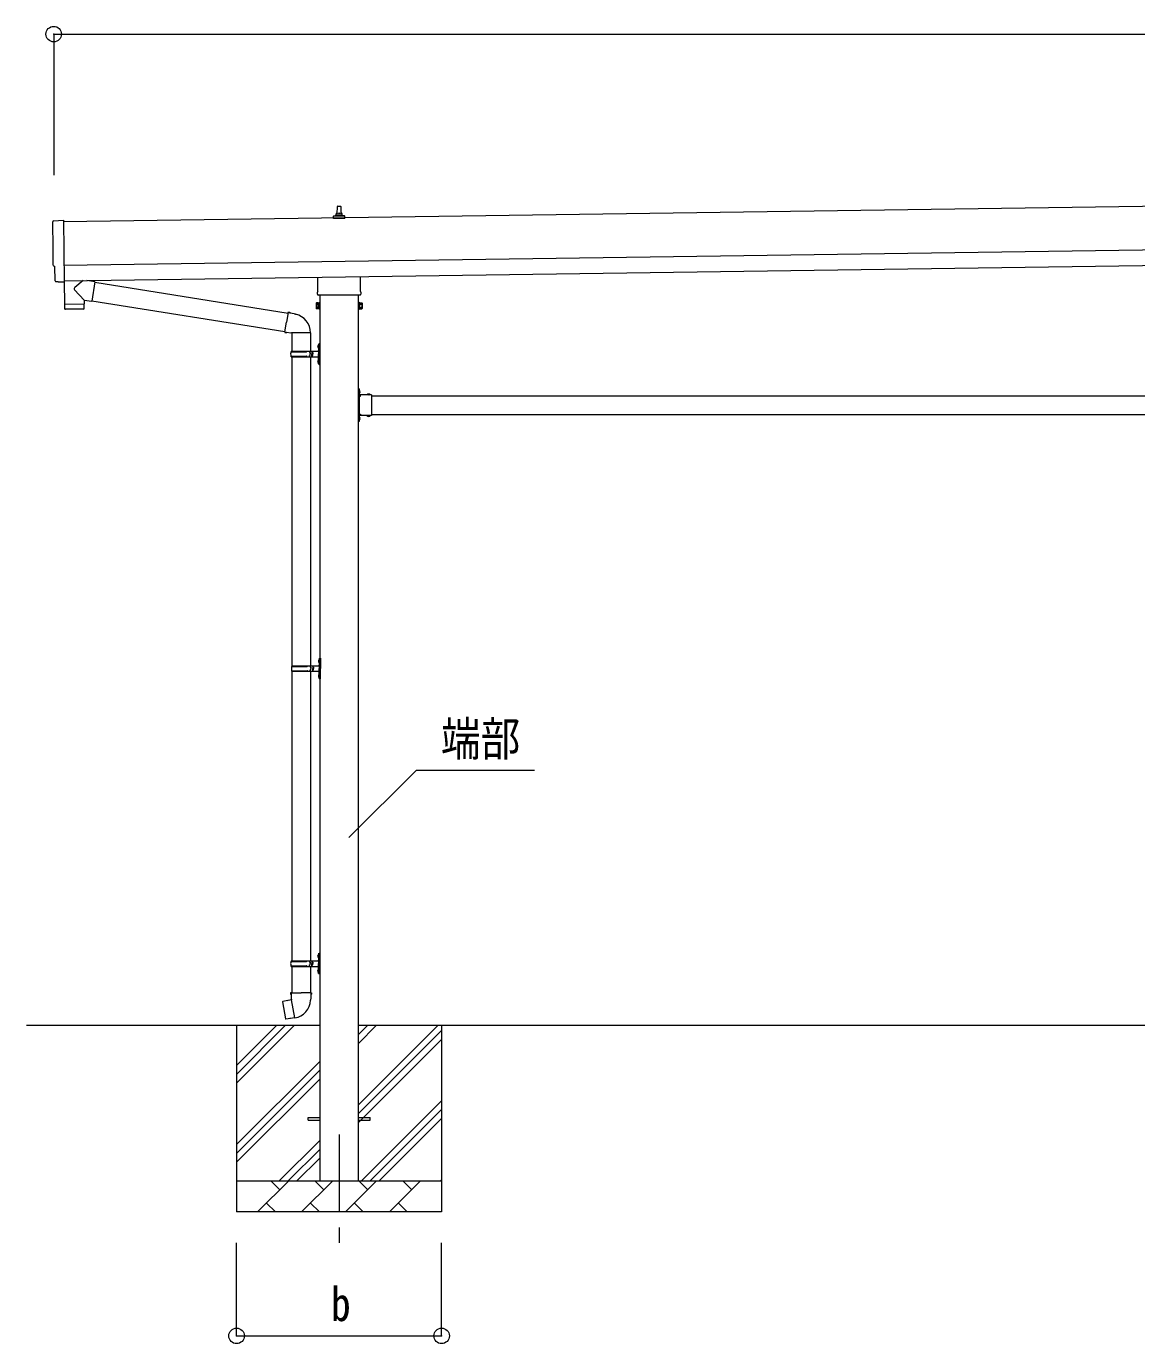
# Model space of a CAD drawing. Units: millimetres, scale not verified. Extents: x -13976 to 14131, y -9754 to 9646.
# Drawn here: x -506 to 3068, y -704 to 3538 of the extents above; entities that cross this region are included whole.
import ezdxf
from ezdxf.enums import TextEntityAlignment as Align

# ---------------------------------------------------------------- set-up
doc = ezdxf.new("R2010")
doc.units = ezdxf.units.MM
doc.header["$LTSCALE"] = 50
doc.header["$PDMODE"] = 32
doc.header["$PDSIZE"] = 50
doc.linetypes.add('CHAIN1', pattern=[8, 5, -1, 1, -1])
doc.linetypes.add('USER7', pattern=[2, 1, -1])
for name, color, linetype, lineweight in [('0-2_建具', 4, 'Continuous', 9), ('0-6_手摺', 5, 'Continuous', 5), ('0-7_ハッチ', 6, 'Continuous', 9), ('0-8_外構', 7, 'Continuous', 9)]:
    doc.layers.add(name, color=color, linetype=linetype, lineweight=lineweight)
doc.styles.add('ＭＳ ゴシック', font='')
doc.styles.get('ＭＳ ゴシック').set_extended_font_data('MS Gothic')

msp = doc.modelspace()

# ---------------------------------------------------------------- linework, layer by layer
at = {"layer": '0-2_建具'}
for p, q in [((4978.22, 2985.16), (-386.74, 2908.51)), ((482.91, 2927.04), (518.64, 2927.04)), ((483.29, 2927.22), (490.01, 2928.85)), ((490.39, 2929.04), (511.16, 2929.04)), ((490.78, 2929.83), (490.78, 2934.04)), ((491.78, 2934.04), (509.78, 2934.04)), ((494.78, 2934.04), (495.5, 2957.56)), ((496.5, 2958.54), (505.05, 2958.54)), ((506.05, 2957.56), (506.78, 2934.04)), ((510.78, 2929.83), (510.78, 2934.04)), ((518.26, 2927.22), (511.54, 2928.85)), ((482.53, 2918.54), (482.53, 2926.25)), ((519.03, 2918.54), (482.53, 2918.54)), ((519.03, 2918.54), (519.03, 2926.25)), ((-384.74, 2768.53), (4980.22, 2845.17)), ((-384.02, 2718.53), (4980.93, 2795.17)), ((-383.98, 2715.77), (-383.97, 2714.76)), ((432.48, 2684.55), (432.48, 2730.2)), ((569.08, 2732.15), (569.08, 2684.55)), ((-403.6, 2714.48), (-410.52, 2714.75)), ((430.78, 2675.78), (430.78, 2681.28)), ((570.78, 2681.28), (570.78, 2675.78)), ((426.78, 2646.28), (427.53, 2647.59)), ((426.78, 2646.28), (426.78, 2629.28)), ((433.78, 2642.69), (427.53, 2642.69)), ((433.78, 2632.87), (427.53, 2632.87)), ((568.71, 2672.28), (432.84, 2672.28)), ((438.28, 2672.28), (438.28, -180.22)), ((563.28, -180.22), (563.28, 2672.28)), ((567.78, 2642.69), (574.02, 2642.69)), ((567.78, 2632.87), (574.02, 2632.87)), ((574.78, 2646.28), (574.02, 2647.59)), ((574.78, 2646.28), (574.78, 2629.28)), ((426.78, 2629.28), (427.53, 2627.96)), ((433.78, 2627.96), (427.53, 2627.96)), ((436.28, 2628.58), (433.78, 2628.58)), ((565.28, 2628.58), (567.78, 2628.58)), ((567.78, 2627.96), (574.02, 2627.96)), ((574.78, 2629.28), (574.02, 2627.96)), ((565.28, 2370.78), (563.28, 2370.78)), ((563.28, 2370.78), (563.28, 2350.78)), ((563.28, 2363.78), (565.28, 2363.78)), ((563.28, 2357.78), (565.28, 2357.78)), ((565.28, 2370.78), (565.28, 2350.78)), ((565.78, 2366.68), (565.28, 2366.68)), ((565.28, 2366.68), (565.28, 2354.88)), ((605.28, 2350.78), (565.28, 2350.78)), ((565.28, 2346.78), (565.28, 2288.78)), ((602.18, 2350.78), (590.38, 2350.78)), ((602.18, 2351.29), (602.18, 2350.78)), ((605.28, 2350.78), (605.28, 2284.78)), ((605.28, 2347.78), (3396.28, 2347.78)), ((563.28, 2284.78), (563.28, 2264.78)), ((563.28, 2277.78), (565.28, 2277.78)), ((563.28, 2271.78), (565.28, 2271.78)), ((565.28, 2264.78), (563.28, 2264.78)), ((569.28, 2287.78), (563.78, 2287.78)), ((565.28, 2286.78), (569.28, 2286.78)), ((565.28, 2284.78), (565.28, 2264.78)), ((605.28, 2284.78), (565.28, 2284.78)), ((565.78, 2280.68), (565.28, 2280.68)), ((565.28, 2280.68), (565.28, 2268.88)), ((602.18, 2284.78), (590.38, 2284.78)), ((602.18, 2284.27), (602.18, 2284.78)), ((605.28, 2287.78), (3396.28, 2287.78)), ((400.78, 24.28), (438.28, 24.28)), ((400.78, 15.28), (400.78, 24.28)), ((400.78, 15.28), (438.28, 15.28)), ((563.28, 24.28), (600.78, 24.28)), ((563.28, 15.28), (600.78, 15.28)), ((600.78, 15.28), (600.78, 24.28))]:
    msp.add_line(p, q, dxfattribs=at)
at = {"layer": '0-2_建具', "color": 7, "linetype": 'CHAIN1'}
msp.add_line((500.78, -30.22), (500.78, -379.22), dxfattribs=at)
at = {"layer": '0-2_建具'}
for points in [[(-418.35, 2911.5), (-386.81, 2913.6), (-383.98, 2715.77)], [(-413.4, 2717.7), (-414.07, 2764.72), (-414.68, 2764.71)], [(-402.86, 2714.77), (-402.2, 2715.41), (-383.97, 2714.76)], [(433.78, 2627.96), (433.78, 2647.59), (427.53, 2647.59)], [(433.78, 2628.58), (433.78, 2646.98), (436.28, 2646.98)], [(567.78, 2628.58), (567.78, 2646.98), (565.28, 2646.98)], [(567.78, 2627.96), (567.78, 2647.59), (574.02, 2647.59)], [(569.28, 2347.78), (563.78, 2347.78), (563.78, 2287.78)], [(565.78, 2366.68), (565.78, 2354.88), (565.28, 2354.88)], [(565.28, 2346.78), (569.28, 2346.78), (569.28, 2348.78), (565.28, 2348.78)], [(602.18, 2351.29), (590.38, 2351.29), (590.38, 2350.78)], [(565.28, 2288.78), (569.28, 2288.78), (569.28, 2286.78)], [(565.78, 2280.68), (565.78, 2268.88), (565.28, 2268.88)], [(602.18, 2284.27), (590.38, 2284.27), (590.38, 2284.78)]]:
    msp.add_lwpolyline(points, dxfattribs=at)
for points in [[(436.28, 2627.28), (436.28, 2648.28), (438.28, 2648.28), (438.28, 2627.28)], [(565.28, 2627.28), (565.28, 2648.28), (563.28, 2648.28), (563.28, 2627.28)]]:
    msp.add_lwpolyline(points, close=True, dxfattribs=at)
at = {"layer": '0-2_建具', "linetype": 'USER7'}
for points in [[(567.89, 2363.28), (565.11, 2361.92), (564.5, 2360.78)], [(567.89, 2358.28), (565.11, 2359.63), (564.5, 2360.78)], [(593.78, 2353.39), (595.13, 2350.61), (596.28, 2350)], [(598.78, 2353.39), (597.42, 2350.61), (596.28, 2350)], [(567.89, 2277.28), (565.11, 2275.92), (564.5, 2274.78)], [(567.89, 2272.28), (565.11, 2273.63), (564.5, 2274.78)], [(593.78, 2282.17), (595.13, 2284.94), (596.28, 2285.55)], [(598.78, 2282.17), (597.42, 2284.94), (596.28, 2285.55)]]:
    msp.add_lwpolyline(points, dxfattribs=at)
at = {"layer": '0-2_建具'}
for centre, radius, start, end in [((483.53, 2926.25), 1, 103.62699, 180), ((489.78, 2929.83), 1, 283.62699, 0), ((494.86, 2933.41), 4.13, 90, 171.17633), ((491.78, 2933.04), 1, 90, 180), ((496.5, 2957.54), 1, 90, 178.60509), ((504.11, 2934.04), 4.83, 133.60282, 180), ((497.44, 2934.04), 4.83, 0, 46.39718), ((505.05, 2957.54), 1, 1.39491, 90), ((506.69, 2933.41), 4.13, 8.82367, 90), ((509.78, 2933.04), 1, 0, 90), ((511.78, 2929.83), 1, 180, 256.37301), ((518.03, 2926.25), 1, 0, 76.37301), ((434.78, 2681.28), 4, 125.09963, 180), ((434.78, 2675.78), 4, 180, 194.47751), ((434.78, 2675.78), 4, 194.47751, 241.04498), ((566.78, 2675.78), 4, 298.95502, 345.52249), ((566.78, 2681.28), 4, 0, 54.90037), ((566.78, 2675.78), 4, 345.52249, 0), ((431.12, 2645.14), 4.34, 145.61575, 214.38425), ((431.12, 2630.42), 4.34, 145.61575, 214.38425), ((443.02, 2637.78), 16.24, 162.41205, 197.58795), ((558.53, 2637.78), 16.24, 342.41205, 17.58795), ((570.43, 2645.14), 4.34, 325.61575, 34.38425), ((570.43, 2630.42), 4.34, 325.61575, 34.38425), ((565.28, 2350.78), 2, 180, 270), ((560.04, 2360.78), 8.23, 314.2189, 45.7811), ((596.28, 2345.55), 8.23, 44.2189, 135.7811), ((565.28, 2284.78), 2, 90, 180), ((560.04, 2274.78), 8.23, 314.2189, 45.7811), ((596.28, 2290.01), 8.23, 224.2189, 315.7811)]:
    msp.add_arc(centre, radius, start, end, dxfattribs=at)
for centre, major_axis, ratio, start_param, end_param in [((-418.15, 2908.5), (-3, -0.04), 0.99863, 4.7647489, 6.2979817), ((-5182.52, 2770.01), (4762.89, 68.04), 0.99863, 6.2686928, 6.2979817), ((-414.74, 2769.11), (-4.41, -0.06), 0.99863, 6.2686928, 7.8539816), ((-410.4, 2717.75), (-2.15, -2.1), 0.9974, 5.5252311, 7.0411395), ((-403.56, 2715.48), (-0.717, -0.7), 0.9974, 0.7579542, 1.5707963)]:
    msp.add_ellipse(centre, major_axis=major_axis, ratio=ratio, start_param=start_param, end_param=end_param, dxfattribs=at)
at = {"layer": '0-6_手摺', "color": 6, "lineweight": 9}
for p, q in [((-417.82, 3512.72), (10421.18, 3512.72)), ((-417.82, 3512.72), (-417.82, 3058.09)), ((170.78, -679.22), (170.78, -379.22)), ((830.78, -679.22), (830.78, -379.22)), ((170.78, -679.22), (830.78, -679.22))]:
    msp.add_line(p, q, dxfattribs=at)
at = {"layer": '0-6_手摺', "color": 7, "lineweight": 9}
for p, q in [((438.28, 319.78), (-505.88, 319.78)), ((170.78, 319.78), (170.78, -280.22)), ((170.78, 134.73), (355.83, 319.78)), ((170.78, 163.01), (327.54, 319.78)), ((170.78, 191.3), (299.26, 319.78)), ((3438.28, 319.78), (563.28, 319.78)), ((563.28, 64.68), (818.37, 319.78)), ((563.28, 262.67), (620.38, 319.78)), ((563.28, 290.95), (592.1, 319.78)), ((563.28, 36.39), (830.78, 303.89)), ((830.78, 319.78), (830.78, -280.22)), ((563.28, 8.11), (830.78, 275.61)), ((170.78, -63.26), (438.28, 204.24)), ((170.78, -91.55), (438.28, 175.95)), ((170.78, -119.83), (438.28, 147.67)), ((572.93, -180.22), (830.78, 77.62)), ((601.22, -180.22), (830.78, 49.34)), ((629.5, -180.22), (830.78, 21.05)), ((308.37, -180.22), (438.28, -50.32)), ((336.66, -180.22), (438.28, -78.61)), ((364.94, -180.22), (438.28, -106.89)), ((170.78, -180.22), (830.78, -180.22)), ((238.64, -280.22), (338.64, -180.22)), ((310.09, -208.78), (281.54, -180.22)), ((380.06, -280.22), (480.06, -180.22)), ((451.51, -208.78), (422.96, -180.22)), ((521.49, -280.22), (621.49, -180.22)), ((592.93, -208.78), (564.38, -180.22)), ((662.91, -280.22), (762.91, -180.22)), ((734.35, -208.78), (705.8, -180.22)), ((827.49, -180.22), (830.78, -176.94)), ((267.2, -251.67), (295.75, -280.22)), ((408.62, -251.67), (437.17, -280.22)), ((550.04, -251.67), (578.59, -280.22)), ((691.46, -251.67), (720.01, -280.22)), ((830.78, -280.22), (170.78, -280.22))]:
    msp.add_line(p, q, dxfattribs=at)
at = {"layer": '0-6_手摺', "color": 6}
for p in [(-417.82, 3512.72), (170.78, -679.22), (830.78, -679.22)]:
    msp.add_point(p, dxfattribs=at)
at = {"layer": '0-7_ハッチ'}
for p, q in [((748.41, 1141.85), (532.4, 925.85)), ((1129.72, 1141.85), (748.41, 1141.85))]:
    msp.add_line(p, q, dxfattribs=at)
at = {"layer": '0-8_外構'}
for p, q in [((-322.58, 2719.41), (-350.22, 2696.9)), ((-284.95, 2715.4), (-310.79, 2719.58)), ((-284.95, 2715.4), (-295.12, 2652.52)), ((-319.53, 2656.46), (-350.4, 2689.57)), ((-285.25, 2713.58), (336.91, 2614.52)), ((-383.34, 2642.54), (-382.92, 2629.49)), ((-378.85, 2643.6), (-378.82, 2642.6)), ((-323.86, 2644.39), (-323.86, 2643.39)), ((-319.53, 2656.46), (-295.12, 2652.52)), ((-319.53, 2656.46), (-319.36, 2644.45)), ((-294.82, 2654.35), (326.48, 2555.42)), ((-322.34, 2627.41), (-379.88, 2626.58)), ((337.23, 2616.34), (331.69, 2584.97)), ((337.23, 2616.34), (338.37, 2618.32)), ((338.37, 2618.32), (341.93, 2617.69)), ((341.93, 2617.69), (342.35, 2615.34)), ((356.86, 2612.52), (358.55, 2610.89)), ((358.55, 2610.89), (360.66, 2610.44)), ((326.16, 2553.61), (331.69, 2584.97)), ((326.16, 2553.61), (326.56, 2551.35)), ((326.16, 2553.61), (331.32, 2552.79)), ((326.56, 2551.35), (330.12, 2550.72)), ((330.12, 2550.72), (331.32, 2552.79)), ((331.32, 2552.79), (345.92, 2550.48)), ((345.92, 2550.48), (348.13, 2551.46)), ((408.42, 2551.06), (347.24, 2551.06)), ((348.28, 2551.06), (348.28, 2491.77)), ((408.28, 2551.06), (408.28, 2491.77)), ((431.97, 2508.92), (434.02, 2507.92)), ((433.24, 2510.92), (433.88, 2510.92)), ((433.24, 2510.92), (433.24, 2502.62)), ((433.88, 2510.92), (433.88, 2502.62)), ((433.88, 2510.92), (434.28, 2510.52)), ((433.88, 2502.62), (434.28, 2503.02)), ((434.02, 2507.92), (434.63, 2506.77)), ((434.28, 2514.77), (437.28, 2516.27)), ((434.28, 2514.77), (434.28, 2482.77)), ((434.28, 2510.52), (434.28, 2503.02)), ((437.28, 2516.27), (437.28, 2482.77)), ((437.28, 2516.27), (438.28, 2516.27)), ((438.28, 2516.27), (438.28, 2482.77)), ((345.28, 2489.77), (395.61, 2489.77)), ((345.28, 2475.77), (395.61, 2475.77)), ((346.28, 2491.77), (432.28, 2491.77)), ((346.28, 2491.77), (346.28, 2489.77)), ((346.28, 2473.77), (346.28, 2475.77)), ((346.28, 2473.77), (432.28, 2473.77)), ((348.28, 2473.77), (348.28, 1478.78)), ((405.28, 2491.77), (405.28, 2487.27)), ((405.28, 2487.27), (407.28, 2487.27)), ((405.28, 2473.77), (405.28, 2478.27)), ((405.28, 2478.27), (407.28, 2478.27)), ((407.28, 2487.27), (407.28, 2482.77)), ((407.28, 2478.27), (407.28, 2482.77)), ((408.28, 2473.77), (408.28, 1478.78)), ((413.28, 2491.77), (413.28, 2482.77)), ((413.28, 2487.27), (416.28, 2487.27)), ((413.28, 2473.77), (413.28, 2482.77)), ((413.28, 2478.27), (416.28, 2478.27)), ((416.28, 2487.27), (416.28, 2482.77)), ((416.28, 2478.27), (416.28, 2482.77)), ((431.97, 2460.92), (434.02, 2459.92)), ((433.24, 2502.62), (433.88, 2502.62)), ((433.24, 2462.92), (433.88, 2462.92)), ((433.24, 2462.92), (433.24, 2454.62)), ((433.88, 2462.92), (433.88, 2454.62)), ((433.88, 2462.92), (434.28, 2462.52)), ((434.28, 2450.77), (434.28, 2482.77)), ((434.28, 2462.52), (434.28, 2455.02)), ((437.28, 2449.27), (437.28, 2482.77)), ((438.28, 2449.27), (438.28, 2482.77)), ((433.24, 2454.62), (433.88, 2454.62)), ((433.88, 2454.62), (434.28, 2455.02)), ((434.02, 2459.92), (434.63, 2458.77)), ((434.28, 2450.77), (437.28, 2449.27)), ((437.28, 2449.27), (438.28, 2449.27)), ((434.47, 1495.93), (436.52, 1494.93)), ((435.74, 1497.93), (436.38, 1497.93)), ((435.74, 1497.93), (435.74, 1489.63)), ((435.74, 1489.63), (436.38, 1489.63)), ((436.38, 1497.93), (436.38, 1489.63)), ((436.38, 1497.93), (436.78, 1497.53)), ((436.38, 1489.63), (436.78, 1490.03)), ((436.52, 1494.93), (437.13, 1493.78)), ((436.78, 1501.78), (439.78, 1503.28)), ((436.78, 1501.78), (436.78, 1469.78)), ((436.78, 1497.53), (436.78, 1490.03)), ((439.78, 1503.28), (439.78, 1469.78)), ((439.78, 1503.28), (440.78, 1503.28)), ((440.78, 1503.28), (440.78, 1469.78)), ((347.78, 1476.78), (398.11, 1476.78)), ((347.78, 1462.78), (398.11, 1462.78)), ((348.28, 1460.79), (348.28, 528.78)), ((348.78, 1478.78), (434.78, 1478.78)), ((348.78, 1478.78), (348.78, 1476.78)), ((348.78, 1460.78), (348.78, 1462.78)), ((348.78, 1460.78), (434.78, 1460.78)), ((407.78, 1478.78), (407.78, 1474.28)), ((407.78, 1474.28), (409.78, 1474.28)), ((407.78, 1460.78), (407.78, 1465.28)), ((407.78, 1465.28), (409.78, 1465.28)), ((408.28, 1460.79), (408.28, 528.78)), ((409.78, 1474.28), (409.78, 1469.78)), ((409.78, 1465.28), (409.78, 1469.78)), ((415.78, 1478.78), (415.78, 1469.78)), ((415.78, 1474.28), (418.78, 1474.28)), ((415.78, 1460.78), (415.78, 1469.78)), ((415.78, 1465.28), (418.78, 1465.28)), ((418.78, 1474.28), (418.78, 1469.78)), ((418.78, 1465.28), (418.78, 1469.78)), ((434.47, 1447.93), (436.52, 1446.93)), ((435.74, 1449.93), (436.38, 1449.93)), ((435.74, 1449.93), (435.74, 1441.63)), ((436.38, 1449.93), (436.38, 1441.63)), ((436.38, 1449.93), (436.78, 1449.53)), ((436.52, 1446.93), (437.13, 1445.78)), ((436.78, 1437.78), (436.78, 1469.78)), ((436.78, 1449.53), (436.78, 1442.03)), ((439.78, 1436.28), (439.78, 1469.78)), ((440.78, 1436.28), (440.78, 1469.78)), ((435.74, 1441.63), (436.38, 1441.63)), ((436.38, 1441.63), (436.78, 1442.03)), ((436.78, 1437.78), (439.78, 1436.28)), ((439.78, 1436.28), (440.78, 1436.28)), ((434.28, 551.78), (437.28, 553.28)), ((434.28, 551.78), (434.28, 519.78)), ((437.28, 553.28), (437.28, 519.78)), ((437.28, 553.28), (438.28, 553.28)), ((438.28, 553.28), (438.28, 519.78)), ((345.28, 526.78), (395.61, 526.78)), ((345.28, 512.78), (395.61, 512.78)), ((346.28, 528.78), (432.28, 528.78)), ((346.28, 528.78), (346.28, 526.78)), ((346.28, 510.78), (346.28, 512.78)), ((346.28, 510.78), (432.28, 510.78)), ((348.28, 510.78), (348.28, 425.85)), ((405.28, 528.78), (405.28, 524.28)), ((405.28, 524.28), (407.28, 524.28)), ((405.28, 510.78), (405.28, 515.28)), ((405.28, 515.28), (407.28, 515.28)), ((407.28, 524.28), (407.28, 519.78)), ((407.28, 515.28), (407.28, 519.78)), ((408.28, 510.78), (408.28, 425.85)), ((413.28, 528.78), (413.28, 519.78)), ((413.28, 524.28), (416.28, 524.28)), ((413.28, 510.78), (413.28, 519.78)), ((413.28, 515.28), (416.28, 515.28)), ((416.28, 524.28), (416.28, 519.78)), ((416.28, 515.28), (416.28, 519.78)), ((431.97, 545.93), (434.02, 544.93)), ((433.24, 547.93), (433.88, 547.93)), ((433.24, 547.93), (433.24, 539.63)), ((433.24, 539.63), (433.88, 539.63)), ((433.88, 547.93), (433.88, 539.63)), ((433.88, 547.93), (434.28, 547.53)), ((433.88, 539.63), (434.28, 540.03)), ((434.02, 544.93), (434.63, 543.78)), ((434.28, 547.53), (434.28, 540.03)), ((434.28, 487.78), (434.28, 519.78)), ((437.28, 486.28), (437.28, 519.78)), ((438.28, 486.28), (438.28, 519.78)), ((431.97, 497.93), (434.02, 496.93)), ((433.24, 499.93), (433.88, 499.93)), ((433.24, 499.93), (433.24, 491.63)), ((433.24, 491.63), (433.88, 491.63)), ((433.88, 499.93), (433.88, 491.63)), ((433.88, 499.93), (434.28, 499.53)), ((433.88, 491.63), (434.28, 492.03)), ((434.02, 496.93), (434.63, 495.78)), ((434.28, 499.53), (434.28, 492.03)), ((434.28, 487.78), (437.28, 486.28)), ((437.28, 486.28), (438.28, 486.28)), ((346.43, 425.85), (344.28, 425.07)), ((344.28, 425.07), (344.28, 421.45)), ((346.43, 425.85), (378.28, 425.85)), ((346.43, 425.85), (346.52, 420.64)), ((410.13, 425.85), (378.28, 425.85)), ((410.13, 425.85), (412.28, 425.07)), ((412.28, 425.07), (412.28, 421.45)), ((319.82, 397.4), (319.01, 396.23)), ((319.01, 396.23), (328.63, 341.67)), ((347.68, 402.65), (319.82, 397.4)), ((332.56, 400), (332.35, 399.76)), ((344.28, 421.45), (346.52, 420.64)), ((346.52, 420.64), (346.77, 405.85)), ((346.77, 405.85), (348.13, 403.85)), ((358.04, 345.35), (347.9, 402.83)), ((347.93, 403.65), (347.93, 402.94)), ((348.13, 403.85), (348.09, 403.85)), ((408.46, 403.91), (408.39, 401.75)), ((409.78, 405.85), (408.46, 403.91)), ((412.28, 421.45), (410.03, 420.64)), ((342.65, 342.76), (342.37, 342.92)), ((358.34, 344.59), (358.1, 345.25))]:
    msp.add_line(p, q, dxfattribs=at)
for points in [[(-384.37, 2714.78), (-383.35, 2643.54), (-319.36, 2644.45)], [(-319.38, 2630.4), (-319.34, 2643.45), (-383.34, 2642.54)], [(337.23, 2616.34), (342.35, 2615.34), (356.86, 2612.52)], [(431.97, 2504.62), (434.02, 2505.62), (434.63, 2506.77)], [(431.97, 2456.62), (434.02, 2457.62), (434.63, 2458.77)], [(434.47, 1491.63), (436.52, 1492.63), (437.13, 1493.78)], [(434.47, 1443.63), (436.52, 1444.63), (437.13, 1445.78)], [(431.97, 541.63), (434.02, 542.63), (434.63, 543.78)], [(431.97, 493.63), (434.02, 494.63), (434.63, 495.78)], [(410.13, 425.85), (410.03, 420.64), (409.78, 405.85)], [(334.8, 400.22), (334.52, 400.37), (332.56, 400)], [(357.77, 345.45), (329.79, 340.85), (328.63, 341.67)], [(344.84, 343.32), (344.62, 343.08), (342.65, 342.76)]]:
    msp.add_lwpolyline(points, dxfattribs=at)
for centre, radius, start, end in [((-346.91, 2693.15), 5, 131.47396, 225.79244), ((-322.38, 2630.4), 3, 270.81845, 359.81845), ((-379.92, 2629.58), 3, 181.81845, 270.86677), ((348.13, 2551.46), 60.3, 359.62495, 78), ((437.57, 2506.77), 6, 136.21765, 223.78235), ((394.03, 2482.77), 49.25, 171.82876, 180.00002), ((394.03, 2482.77), 49.25, 180.00002, 188.17127), ((395.61, 2491.77), 2, 270, 359.99998), ((395.61, 2473.77), 2, 0.00005, 90.00004), ((437.57, 2458.77), 6, 136.21765, 223.78235), ((432.28, 2493.77), 2, 270, 359.99998), ((432.28, 2471.77), 2, 0.00005, 90.00004), ((440.07, 1493.78), 6, 136.21765, 223.78235), ((396.53, 1469.78), 49.25, 171.82876, 180.00002), ((396.53, 1469.78), 49.25, 180.00002, 188.17127), ((398.11, 1478.78), 2, 270, 359.99998), ((398.11, 1460.78), 2, 0.00005, 90.00004), ((440.07, 1445.78), 6, 136.21765, 223.78235), ((434.78, 1480.78), 2, 270, 359.99998), ((434.78, 1458.78), 2, 0.00005, 90.00004), ((394.03, 519.78), 49.25, 171.82876, 180.00002), ((394.03, 519.78), 49.25, 180.00002, 188.17127), ((395.61, 528.78), 2, 270, 359.99998), ((395.61, 510.78), 2, 0.00005, 90.00004), ((437.57, 543.78), 6, 136.21765, 223.78235), ((432.28, 530.78), 2, 270, 359.99998), ((432.28, 508.78), 2, 0.00005, 90.00004), ((437.57, 495.78), 6, 136.21765, 223.78235), ((347.63, 402.94), 0.3, 280.66842, 0), ((348.13, 403.65), 0.2, 100, 180), ((348.13, 403.85), 60.3, 279.96938, 358), ((357.82, 345.15), 0.3, 20, 99.33158), ((358.53, 344.66), 0.2, 200, 279.96938)]:
    msp.add_arc(centre, radius, start, end, dxfattribs=at)

# ---------------------------------------------------------------- texts
at = {"layer": '0-6_手摺', "color": 7, "style": 'ＭＳ ゴシック', "width": 0.85}
msp.add_text('b', height=110, dxfattribs=at).set_placement((474.53, -664.22), align=Align.BOTTOM_LEFT)
at = {"layer": '0-7_ハッチ', "color": 7, "style": 'ＭＳ ゴシック', "width": 0.85}
msp.add_text('端部', height=110, dxfattribs=at).set_placement((828.67, 1155.54), align=Align.BOTTOM_LEFT)

doc.saveas('drawing.dxf')
